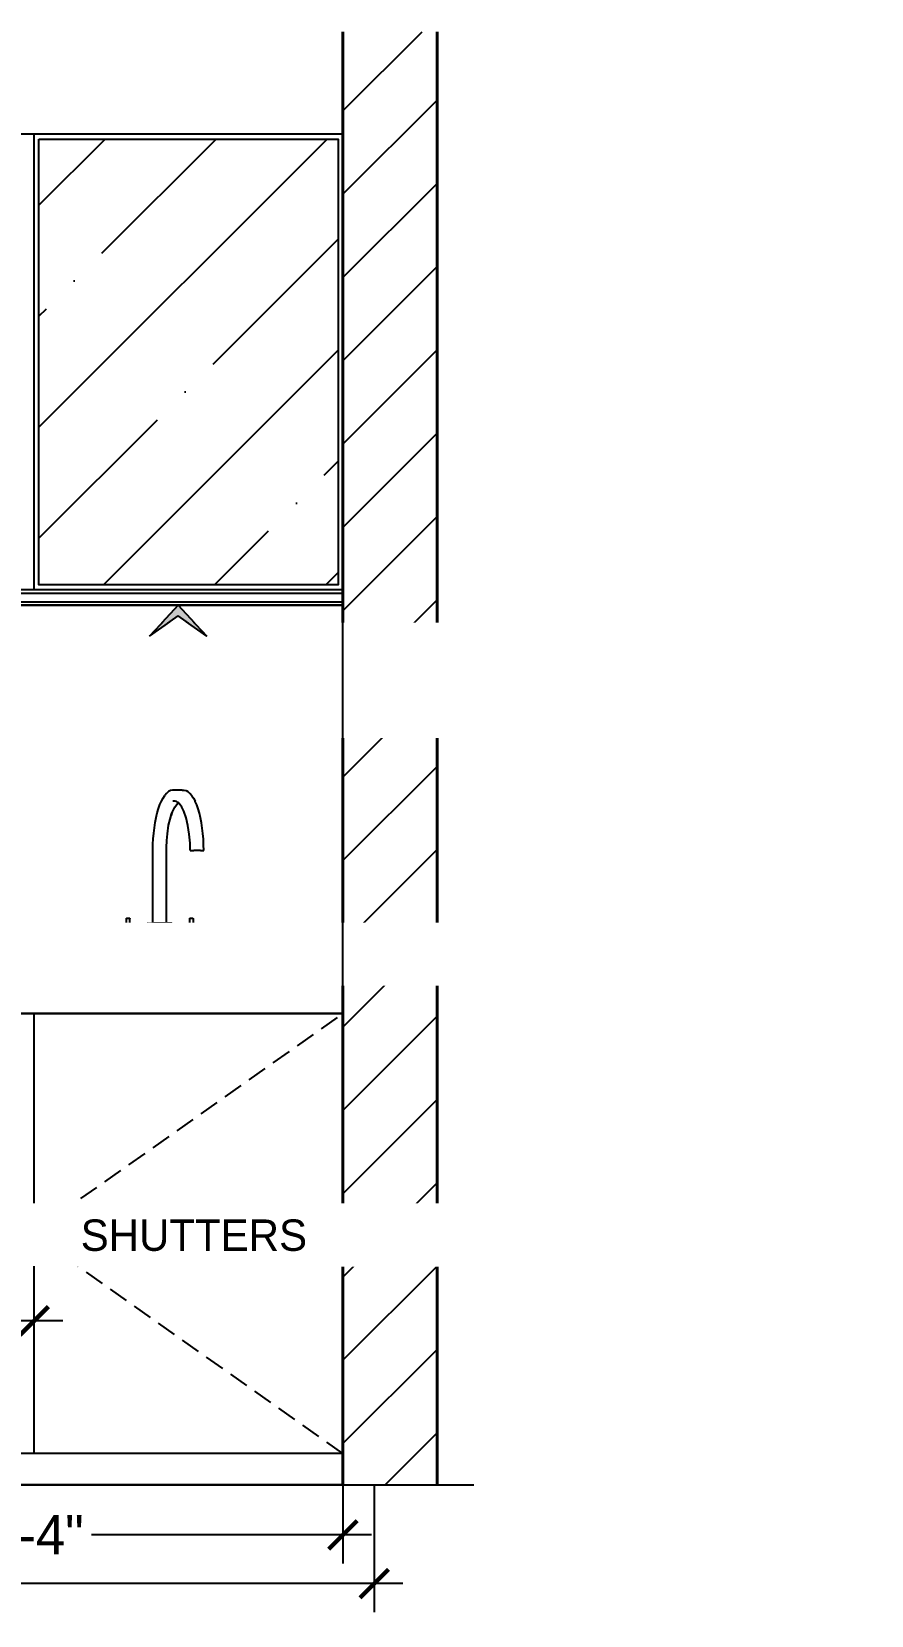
# Model space of a CAD drawing. Header units: inches. Extents: x -137722 to 81594, y -22256 to -1207.
# Drawn here: x -62999.1 to -62945.7, y -2089.5 to -1988.7 of the extents above; entities that cross this region are included whole.
import ezdxf

# ---------------------------------------------------------------- set-up
doc = ezdxf.new("R2010")
doc.units = ezdxf.units.IN
doc.header["$LTSCALE"] = 0.05
doc.header["$MEASUREMENT"] = 0
doc.header["$PDMODE"] = 3
doc.header["$PDSIZE"] = -4
doc.linetypes.add('DASHED2', pattern=[0.375, 0.25, -0.125])
doc.layers.get('Defpoints').update_dxf_attribs({"linetype": 'DASHED2'})
for name, color, linetype in [('Civil Dimension - Text', 7, 'Continuous'), ('Flooring Hatch', 251, 'Continuous'), ('glass', 162, 'Continuous'), ('text', 176, 'Continuous')]:
    doc.layers.add(name, color=color, linetype=linetype)
doc.layers.add('Walls', color=7, linetype='Continuous', lineweight=40)
doc.styles.add('4MMOF3-8', font='ARIALN.TTF', dxfattribs={"height": 5.12})
doc.styles.add('9-128OF1-4', font='stylu.ttf')
doc.dimstyles.new('DIM 1-4', dxfattribs={"dimtxt": 3.0792, "dimasz": 1.82, "dimexe": 1.82, "dimexo": 0, "dimgap": 0.09, "dimtad": 0, "dimzin": 0, "dimdsep": 46, "dimlunit": 4, "dimtxsty": '9-128OF1-4', "dimblk": 'ARCHTICK', "dimcen": 1.8125, "dimdle": 1.82, "dimclrd": 8, "dimclre": 8, "dimadec": 0, "dimazin": 0, "dimtfac": 1, "dimtofl": 0, "dimtmove": 0, "dimatfit": 3, "dimldrblk": 'OPEN90', "dimfxl": 1, "dimtolj": 1, "dimtzin": 0, "dimlwd": -1, "dimarcsym": 0})

# ---------------------------------------------------------------- blocks, each defined once
blk = doc.blocks.new('tap')
for p, q in [((-79615.18, -44969.48), (-79615.1, -44969.23)), ((-79615.1, -44969.23), (-79615, -44969.01)), ((-79615, -44969.01), (-79614.89, -44968.81)), ((-79614.89, -44968.81), (-79614.78, -44968.65)), ((-79614.67, -44968.51), (-79614.78, -44968.64)), ((-79614.78, -44968.65), (-79614.78, -44968.64)), ((-79614.66, -44968.5), (-79614.67, -44968.51)), ((-79614.54, -44968.4), (-79614.66, -44968.5)), ((-79614.42, -44968.33), (-79614.54, -44968.4)), ((-79614.3, -44968.3), (-79614.42, -44968.33)), ((-79614.17, -44968.3), (-79614.3, -44968.3)), ((-79614.28, -44968.98), (-79614.18, -44968.98)), ((-79614.18, -44968.98), (-79614.15, -44968.99)), ((-79614.18, -44968.98), (-79614.17, -44968.98)), ((-79613.98, -44968.3), (-79614.17, -44968.3)), ((-79614.15, -44968.99), (-79614.09, -44969)), ((-79614.14, -44969.38), (-79614.05, -44969.25)), ((-79614.09, -44969), (-79614.08, -44969.01)), ((-79614.08, -44969.01), (-79614.02, -44969.04)), ((-79614.05, -44969.25), (-79613.96, -44969.14)), ((-79614.02, -44969.04), (-79613.99, -44969.06)), ((-79613.99, -44969.06), (-79613.98, -44969.06)), ((-79613.99, -44969.06), (-79613.99, -44969.06)), ((-79613.67, -44968.3), (-79613.98, -44968.3)), ((-79613.98, -44969.06), (-79613.96, -44969.08)), ((-79613.96, -44969.08), (-79613.93, -44969.11)), ((-79613.93, -44969.11), (-79613.96, -44969.14)), ((-79613.92, -44969.11), (-79613.94, -44969.09)), ((-79613.92, -44969.11), (-79613.93, -44969.11)), ((-79613.93, -44969.11), (-79613.9, -44969.14)), ((-79613.9, -44969.14), (-79613.92, -44969.11)), ((-79613.8, -44969.25), (-79613.9, -44969.14)), ((-79613.7, -44969.39), (-79613.8, -44969.25)), ((-79613.67, -44968.3), (-79613.55, -44968.3)), ((-79613.55, -44968.3), (-79613.43, -44968.33)), ((-79613.43, -44968.33), (-79613.31, -44968.4)), ((-79613.31, -44968.4), (-79613.19, -44968.51)), ((-79613.18, -44968.52), (-79613.19, -44968.51)), ((-79613.18, -44968.52), (-79613.07, -44968.65)), ((-79613.06, -44968.66), (-79613.07, -44968.65)), ((-79613.06, -44968.66), (-79612.96, -44968.81)), ((-79612.96, -44968.81), (-79612.95, -44968.82)), ((-79612.95, -44968.82), (-79612.85, -44969.01)), ((-79612.85, -44969.02), (-79612.85, -44969.01)), ((-79612.75, -44969.25), (-79612.85, -44969.02)), ((-79612.66, -44969.5), (-79612.75, -44969.25)), ((-79615.4, -44970.37), (-79615.34, -44970.05)), ((-79615.34, -44970.05), (-79615.27, -44969.76)), ((-79615.27, -44969.76), (-79615.18, -44969.48)), ((-79614.54, -44970.54), (-79614.45, -44970.16)), ((-79614.45, -44970.16), (-79614.35, -44969.83)), ((-79614.35, -44969.83), (-79614.39, -44969.94)), ((-79614.35, -44969.82), (-79614.23, -44969.55)), ((-79614.31, -44969.74), (-79614.35, -44969.82)), ((-79614.35, -44969.82), (-79614.35, -44969.83)), ((-79614.23, -44969.55), (-79614.14, -44969.38)), ((-79613.58, -44969.64), (-79613.7, -44969.39)), ((-79613.43, -44970.06), (-79613.58, -44969.64)), ((-79613.31, -44970.55), (-79613.43, -44970.06)), ((-79612.58, -44969.78), (-79612.66, -44969.5)), ((-79612.51, -44970.07), (-79612.58, -44969.78)), ((-79612.45, -44970.39), (-79612.51, -44970.07)), ((-79615.52, -44971.4), (-79615.49, -44971.04)), ((-79615.49, -44971.04), (-79615.45, -44970.7)), ((-79615.45, -44970.7), (-79615.4, -44970.37)), ((-79614.66, -44971.52), (-79614.62, -44971.08)), ((-79614.62, -44971.08), (-79614.54, -44970.54)), ((-79613.23, -44971.1), (-79613.31, -44970.55)), ((-79613.18, -44971.68), (-79613.23, -44971.1)), ((-79612.4, -44970.72), (-79612.45, -44970.39)), ((-79612.36, -44971.06), (-79612.4, -44970.72)), ((-79612.33, -44971.42), (-79612.36, -44971.06)), ((-79615.54, -44971.75), (-79615.52, -44971.4)), ((-79615.54, -44972.11), (-79615.54, -44971.75)), ((-79615.54, -44976.76), (-79615.54, -44972.11)), ((-79614.68, -44971.96), (-79614.66, -44971.52)), ((-79614.68, -44971.96), (-79614.68, -44971.81)), ((-79614.68, -44972.11), (-79614.68, -44971.96)), ((-79614.68, -44976.76), (-79614.68, -44972.11)), ((-79613.18, -44972.13), (-79613.18, -44971.68)), ((-79613.18, -44972.13), (-79613.17, -44972.14)), ((-79613.17, -44972.14), (-79613.05, -44972.14)), ((-79613.05, -44972.14), (-79612.99, -44972.14)), ((-79612.99, -44972.14), (-79612.98, -44972.14)), ((-79612.98, -44972.14), (-79612.98, -44972.13)), ((-79612.98, -44972.14), (-79612.98, -44972.14)), ((-79612.98, -44972.14), (-79612.95, -44972.14)), ((-79612.95, -44972.14), (-79612.93, -44972.14)), ((-79612.85, -44972.14), (-79612.93, -44972.14)), ((-79612.51, -44972.14), (-79612.85, -44972.14)), ((-79612.51, -44972.12), (-79612.51, -44972.14)), ((-79612.51, -44972.14), (-79612.31, -44972.14)), ((-79612.32, -44971.78), (-79612.33, -44971.42)), ((-79612.31, -44972.14), (-79612.32, -44971.78)), ((-79617.24, -44976.48), (-79617.23, -44976.47)), ((-79617.24, -44976.48), (-79617.24, -44978.22)), ((-79617.23, -44976.47), (-79617.22, -44976.45)), ((-79617.22, -44976.45), (-79617.02, -44976.45)), ((-79617.02, -44976.45), (-79617.01, -44976.47)), ((-79617.01, -44976.48), (-79617.01, -44976.47)), ((-79617.01, -44976.47), (-79617.01, -44976.47)), ((-79617.01, -44978.22), (-79617.01, -44976.48)), ((-79615.88, -44976.77), (-79615.89, -44976.78)), ((-79615.89, -44976.78), (-79615.89, -44976.78)), ((-79615.89, -44976.8), (-79615.89, -44976.78)), ((-79615.89, -44976.8), (-79615.89, -44976.81)), ((-79615.89, -44976.8), (-79615.89, -44976.8)), ((-79615.89, -44976.81), (-79615.89, -44978.03)), ((-79615.86, -44976.77), (-79615.88, -44976.77)), ((-79615.86, -44976.77), (-79615.54, -44976.77)), ((-79615.54, -44976.77), (-79615.54, -44976.76)), ((-79615.54, -44976.77), (-79615.37, -44976.77)), ((-79614.68, -44976.77), (-79615.54, -44976.77)), ((-79615.54, -44976.77), (-79615.54, -44976.77)), ((-79615.37, -44976.77), (-79615.25, -44976.77)), ((-79614.68, -44976.77), (-79614.68, -44976.76)), ((-79614.36, -44976.77), (-79614.68, -44976.77)), ((-79614.68, -44976.77), (-79614.68, -44976.77)), ((-79614.68, -44976.77), (-79614.68, -44976.77)), ((-79614.34, -44976.77), (-79614.36, -44976.77)), ((-79614.34, -44976.77), (-79614.33, -44976.78)), ((-79614.33, -44976.78), (-79614.33, -44976.78)), ((-79614.32, -44976.8), (-79614.33, -44976.78)), ((-79614.32, -44976.8), (-79614.32, -44976.81)), ((-79614.32, -44976.8), (-79614.32, -44976.8)), ((-79614.32, -44978.03), (-79614.32, -44976.81)), ((-79613.21, -44976.47), (-79613.19, -44976.45)), ((-79613.21, -44976.47), (-79613.21, -44976.48)), ((-79613.21, -44976.47), (-79613.21, -44976.47)), ((-79613.21, -44976.48), (-79613.21, -44978.22)), ((-79613.19, -44976.45), (-79613, -44976.45)), ((-79613, -44976.45), (-79612.98, -44976.47)), ((-79612.98, -44976.47), (-79612.98, -44976.48)), ((-79612.98, -44976.48), (-79612.98, -44978.22)), ((-79617.4, -44978.24), (-79617.4, -44978.23)), ((-79617.39, -44978.23), (-79617.4, -44978.23)), ((-79617.4, -44978.76), (-79617.4, -44978.24)), ((-79617.39, -44978.23), (-79617.39, -44978.23)), ((-79617.23, -44978.23), (-79617.39, -44978.23)), ((-79617.23, -44978.23), (-79617.24, -44978.22)), ((-79617.23, -44978.23), (-79617.23, -44978.24)), ((-79617.22, -44978.23), (-79617.23, -44978.23)), ((-79617.23, -44978.23), (-79617.23, -44978.23)), ((-79617.23, -44978.23), (-79617.22, -44978.23)), ((-79617.22, -44978.23), (-79617.16, -44978.23)), ((-79617.02, -44978.23), (-79617.16, -44978.23)), ((-79617.02, -44978.24), (-79617.01, -44978.23)), ((-79617.01, -44978.23), (-79617.02, -44978.23)), ((-79617.01, -44978.22), (-79617.01, -44978.22)), ((-79617.01, -44978.23), (-79617.01, -44978.22)), ((-79617.01, -44978.23), (-79617.01, -44978.24)), ((-79616.85, -44978.23), (-79617.01, -44978.23)), ((-79617.01, -44978.23), (-79617.01, -44978.23)), ((-79617.01, -44978.23), (-79617.01, -44978.23)), ((-79616.85, -44978.04), (-79616.84, -44978.03)), ((-79616.85, -44978.04), (-79616.85, -44978.04)), ((-79616.85, -44978.04), (-79616.85, -44978.23)), ((-79616.85, -44978.23), (-79616.85, -44978.23)), ((-79616.85, -44978.23), (-79616.85, -44978.24)), ((-79616.85, -44978.24), (-79616.85, -44978.77)), ((-79616.83, -44978.02), (-79616.84, -44978.03)), ((-79616.84, -44978.03), (-79616.84, -44978.03)), ((-79616.83, -44978.02), (-79615.9, -44978.02)), ((-79615.9, -44978.02), (-79615.89, -44978.03)), ((-79615.89, -44978.03), (-79615.89, -44978.04)), ((-79615.89, -44978.03), (-79615.89, -44978.03)), ((-79615.89, -44978.03), (-79615.89, -44978.97)), ((-79615.89, -44978.96), (-79615.89, -44978.04)), ((-79614.33, -44978.04), (-79614.32, -44978.03)), ((-79614.33, -44978.96), (-79614.33, -44978.04)), ((-79614.32, -44978.03), (-79614.31, -44978.02)), ((-79614.32, -44978.97), (-79614.32, -44978.03)), ((-79614.32, -44978.03), (-79614.32, -44978.03)), ((-79614.31, -44978.02), (-79613.39, -44978.02)), ((-79613.37, -44978.03), (-79613.39, -44978.02)), ((-79613.37, -44978.04), (-79613.37, -44978.03)), ((-79613.37, -44978.04), (-79613.37, -44978.23)), ((-79613.37, -44978.24), (-79613.37, -44978.23)), ((-79613.37, -44978.23), (-79613.36, -44978.23)), ((-79613.37, -44978.77), (-79613.37, -44978.24)), ((-79613.21, -44978.23), (-79613.36, -44978.23)), ((-79613.21, -44978.23), (-79613.21, -44978.22)), ((-79613.21, -44978.23), (-79613.21, -44978.23)), ((-79613.21, -44978.23), (-79613.21, -44978.23)), ((-79613.21, -44978.23), (-79613.19, -44978.23)), ((-79613.19, -44978.23), (-79613, -44978.23)), ((-79612.98, -44978.23), (-79613, -44978.23)), ((-79613, -44978.23), (-79612.98, -44978.23)), ((-79612.98, -44978.22), (-79612.98, -44978.23)), ((-79612.98, -44978.23), (-79612.98, -44978.23)), ((-79612.83, -44978.23), (-79612.98, -44978.23)), ((-79612.98, -44978.23), (-79612.98, -44978.23)), ((-79612.98, -44978.23), (-79612.83, -44978.23)), ((-79612.83, -44978.23), (-79612.82, -44978.23)), ((-79612.82, -44978.24), (-79612.82, -44978.23)), ((-79612.82, -44978.24), (-79612.82, -44978.76)), ((-79617.4, -44978.77), (-79617.4, -44978.76)), ((-79617.4, -44978.77), (-79617.39, -44978.77)), ((-79617.39, -44978.77), (-79616.86, -44978.77)), ((-79617.39, -44978.77), (-79617.39, -44978.77)), ((-79617.39, -44978.77), (-79617.39, -44978.77)), ((-79616.86, -44978.77), (-79616.86, -44978.77)), ((-79616.86, -44978.77), (-79616.85, -44978.77)), ((-79616.85, -44978.77), (-79616.85, -44978.77)), ((-79616.85, -44978.77), (-79616.85, -44978.96)), ((-79616.85, -44978.77), (-79616.85, -44978.77)), ((-79616.85, -44978.77), (-79616.85, -44978.77)), ((-79616.84, -44978.97), (-79616.85, -44978.96)), ((-79616.83, -44978.98), (-79616.84, -44978.97)), ((-79616.84, -44978.97), (-79616.84, -44978.97)), ((-79615.91, -44978.98), (-79616.83, -44978.98)), ((-79615.91, -44978.98), (-79615.89, -44978.97)), ((-79615.9, -44978.97), (-79615.91, -44978.98)), ((-79615.91, -44978.98), (-79615.91, -44978.98)), ((-79615.89, -44978.97), (-79615.9, -44978.97)), ((-79615.89, -44978.96), (-79615.89, -44978.96)), ((-79615.89, -44978.96), (-79615.89, -44978.97)), ((-79615.89, -44978.97), (-79615.89, -44978.97)), ((-79615.89, -44978.97), (-79615.89, -44980.2)), ((-79615.89, -44978.97), (-79615.89, -44978.97)), ((-79614.33, -44978.96), (-79614.32, -44978.97)), ((-79614.32, -44980.2), (-79614.32, -44978.97)), ((-79614.32, -44978.97), (-79614.31, -44978.98)), ((-79614.32, -44978.97), (-79614.32, -44980.2)), ((-79614.32, -44978.97), (-79614.32, -44978.97)), ((-79614.32, -44978.97), (-79614.32, -44978.97)), ((-79614.31, -44978.98), (-79614.31, -44978.98)), ((-79613.39, -44978.98), (-79614.31, -44978.98)), ((-79613.37, -44978.97), (-79613.39, -44978.98)), ((-79613.37, -44978.77), (-79613.37, -44978.96)), ((-79613.36, -44978.77), (-79613.37, -44978.77)), ((-79613.37, -44978.97), (-79613.37, -44978.96)), ((-79613.36, -44978.77), (-79613.36, -44978.77)), ((-79613.36, -44978.77), (-79612.83, -44978.77)), ((-79612.83, -44978.77), (-79612.83, -44978.77)), ((-79612.83, -44978.77), (-79612.82, -44978.77)), ((-79612.82, -44978.76), (-79612.82, -44978.77)), ((-79612.82, -44978.77), (-79612.82, -44978.77)), ((-79616.07, -44980.24), (-79616.09, -44980.25)), ((-79616.09, -44980.27), (-79616.09, -44980.25)), ((-79616.09, -44980.27), (-79616.09, -44980.51)), ((-79616.06, -44980.23), (-79616.07, -44980.24)), ((-79616.06, -44980.23), (-79615.86, -44980.23)), ((-79615.89, -44980.2), (-79615.89, -44980.22)), ((-79615.89, -44980.22), (-79615.88, -44980.23)), ((-79615.88, -44980.23), (-79615.86, -44980.23)), ((-79615.86, -44980.23), (-79615.86, -44980.23)), ((-79615.86, -44980.23), (-79614.36, -44980.23)), ((-79614.34, -44980.23), (-79614.36, -44980.23)), ((-79614.36, -44980.23), (-79614.16, -44980.23)), ((-79614.34, -44980.23), (-79614.33, -44980.22)), ((-79614.32, -44980.2), (-79614.33, -44980.22)), ((-79614.14, -44980.24), (-79614.16, -44980.23)), ((-79614.13, -44980.25), (-79614.14, -44980.24)), ((-79614.13, -44980.25), (-79614.12, -44980.27)), ((-79614.12, -44980.27), (-79614.12, -44980.51)), ((-79611.55, -44979.92), (-79611.56, -44979.93)), ((-79611.56, -44979.95), (-79611.56, -44979.93)), ((-79611.56, -44979.95), (-79611.56, -44980.52)), ((-79611.53, -44979.92), (-79611.55, -44979.92)), ((-79611.53, -44979.92), (-79610.03, -44979.92)), ((-79610.01, -44979.92), (-79610.03, -44979.92)), ((-79610, -44979.93), (-79610.01, -44979.92)), ((-79610, -44979.93), (-79610, -44979.93)), ((-79609.99, -44979.95), (-79610, -44979.93)), ((-79609.99, -44979.95), (-79609.99, -44980.52)), ((-79616.09, -44980.53), (-79616.09, -44980.51)), ((-79616.09, -44980.53), (-79616.09, -44980.53)), ((-79616.08, -44980.54), (-79616.09, -44980.53)), ((-79616.08, -44980.54), (-79616.08, -44980.54)), ((-79616.08, -44980.54), (-79616.08, -44980.54)), ((-79616.08, -44980.54), (-79615.89, -44980.54)), ((-79616.07, -44980.55), (-79616.06, -44980.55)), ((-79614.16, -44980.55), (-79616.06, -44980.55)), ((-79615.89, -44980.54), (-79614.13, -44980.54)), ((-79614.15, -44980.55), (-79614.16, -44980.55)), ((-79614.14, -44980.55), (-79614.15, -44980.55)), ((-79614.14, -44980.54), (-79614.13, -44980.54)), ((-79614.12, -44980.52), (-79614.13, -44980.53)), ((-79614.13, -44980.54), (-79614.13, -44980.53)), ((-79614.12, -44980.51), (-79614.12, -44980.52)), ((-79611.56, -44980.53), (-79611.56, -44980.52)), ((-79611.56, -44980.53), (-79611.56, -44980.54)), ((-79611.56, -44980.54), (-79611.55, -44980.54)), ((-79611.56, -44980.54), (-79611.56, -44980.54)), ((-79610, -44980.54), (-79611.56, -44980.54)), ((-79611.55, -44980.55), (-79611.55, -44980.55)), ((-79611.55, -44980.55), (-79611.53, -44980.55)), ((-79610.03, -44980.55), (-79611.53, -44980.55)), ((-79610.01, -44980.55), (-79610.03, -44980.55)), ((-79610.01, -44980.54), (-79610, -44980.54)), ((-79610.01, -44980.55), (-79610.01, -44980.55)), ((-79609.99, -44980.52), (-79610, -44980.53)), ((-79610, -44980.54), (-79610, -44980.53))]:
    blk.add_line(p, q)
blk = doc.blocks.new('_ArchTick')
at = {"color": 0, "const_width": 0.15}
blk.add_lwpolyline([(-0.5, -0.5), (0.5, 0.5)], dxfattribs=at)
blk = doc.blocks.new('*D379')
at = {"layer": 'Civil Dimension - Text', "color": 8, "lineweight": -2, "ltscale": 50, "transparency": 16777216}
for p, q in [((-62977.32, -2081.19), (-62977.32, -2089.3)), ((-63097.65, -2085.14), (-63097.65, -2089.3))]:
    blk.add_line(p, q, dxfattribs=at)
at = {"layer": 'Civil Dimension - Text', "color": 8, "ltscale": 50, "transparency": 16777216}
for p, q in [((-63099.47, -2087.48), (-63043.16, -2087.48)), ((-62975.5, -2087.48), (-63031.8, -2087.48))]:
    blk.add_line(p, q, dxfattribs=at)
at = {"layer": 'Defpoints', "color": 0, "ltscale": 50, "transparency": 16777216}
for p in [(-62977.32, -2081.19), (-63097.65, -2085.14), (-62977.32, -2087.48)]:
    blk.add_point(p, dxfattribs=at)
at = {"layer": 'Civil Dimension - Text', "color": 8, "ltscale": 50, "transparency": 16777216, "xscale": 1.82, "yscale": 1.82, "zscale": 1.82, "rotation": 180}
blk.add_blockref('_ArchTick', (-63097.65, -2087.48), dxfattribs=at)
at = {"layer": 'Civil Dimension - Text', "color": 8, "ltscale": 50, "transparency": 16777216, "xscale": 1.82, "yscale": 1.82, "zscale": 1.82}
blk.add_blockref('_ArchTick', (-62977.32, -2087.48), dxfattribs=at)
at = {"layer": 'Civil Dimension - Text', "ltscale": 50, "transparency": 16777216, "insert": (-63037.48, -2087.48), "char_height": 3.079, "attachment_point": 5, "style": '9-128OF1-4'}
blk.add_mtext('\\A1;10\'-0"', dxfattribs=at)
blk = doc.blocks.new('_Open90')
at = {"color": 0, "linetype": 'ByBlock', "lineweight": -2}
for p, q in [((0, 0), (-1, 0)), ((-0.5, 0.5), (0, 0)), ((0, 0), (-0.5, -0.5))]:
    blk.add_line(p, q, dxfattribs=at)
blk = doc.blocks.new('*D385')
at = {"layer": 'Civil Dimension - Text', "color": 8, "lineweight": -2, "ltscale": 50, "transparency": 16777216}
for p, q in [((-63018.98, -2074.93), (-63018.98, -2086.2)), ((-62979.32, -2081.19), (-62979.32, -2086.2))]:
    blk.add_line(p, q, dxfattribs=at)
at = {"layer": 'Civil Dimension - Text', "color": 8, "ltscale": 50, "transparency": 16777216}
for p, q in [((-63020.8, -2084.38), (-63002.98, -2084.38)), ((-62977.5, -2084.38), (-62995.32, -2084.38))]:
    blk.add_line(p, q, dxfattribs=at)
at = {"layer": 'Defpoints', "color": 0, "ltscale": 50, "transparency": 16777216}
for p in [(-63018.98, -2074.93), (-62979.32, -2081.19), (-62979.32, -2084.38)]:
    blk.add_point(p, dxfattribs=at)
at = {"layer": 'Civil Dimension - Text', "color": 8, "ltscale": 50, "transparency": 16777216, "xscale": 1.82, "yscale": 1.82, "zscale": 1.82, "rotation": 180}
blk.add_blockref('_ArchTick', (-63018.98, -2084.38), dxfattribs=at)
at = {"layer": 'Civil Dimension - Text', "color": 8, "ltscale": 50, "transparency": 16777216, "xscale": 1.82, "yscale": 1.82, "zscale": 1.82}
blk.add_blockref('_ArchTick', (-62979.32, -2084.38), dxfattribs=at)
at = {"layer": 'Civil Dimension - Text', "ltscale": 50, "transparency": 16777216, "insert": (-62999.15, -2084.38), "char_height": 2.5, "attachment_point": 5, "style": '9-128OF1-4'}
blk.add_mtext('\\A1;3\'-4"', dxfattribs=at)
blk = doc.blocks.new('*D387')
at = {"layer": 'Civil Dimension - Text', "color": 8, "lineweight": -2, "ltscale": 50, "transparency": 16777216}
for p, q in [((-63018.98, -2070.96), (-63018.98, -2068.93)), ((-62998.98, -2070.96), (-62998.98, -2068.93))]:
    blk.add_line(p, q, dxfattribs=at)
at = {"layer": 'Civil Dimension - Text', "color": 8, "ltscale": 50, "transparency": 16777216}
for p, q in [((-63020.8, -2070.75), (-63013.14, -2070.75)), ((-62997.16, -2070.75), (-63004.83, -2070.75))]:
    blk.add_line(p, q, dxfattribs=at)
at = {"layer": 'Defpoints', "color": 0, "ltscale": 50, "transparency": 16777216}
for p in [(-63018.98, -2070.75), (-63018.98, -2070.96), (-62998.98, -2070.96)]:
    blk.add_point(p, dxfattribs=at)
at = {"layer": 'Civil Dimension - Text', "color": 8, "ltscale": 50, "transparency": 16777216, "xscale": 1.82, "yscale": 1.82, "zscale": 1.82, "rotation": 180}
blk.add_blockref('_ArchTick', (-63018.98, -2070.75), dxfattribs=at)
at = {"layer": 'Civil Dimension - Text', "color": 8, "ltscale": 50, "transparency": 16777216, "xscale": 1.82, "yscale": 1.82, "zscale": 1.82}
blk.add_blockref('_ArchTick', (-62998.98, -2070.75), dxfattribs=at)
at = {"layer": 'Civil Dimension - Text', "ltscale": 50, "transparency": 16777216, "insert": (-63008.98, -2070.75), "char_height": 3.079, "attachment_point": 5, "style": '9-128OF1-4'}
blk.add_mtext('\\A1;1\'-8"', dxfattribs=at)
blk = doc.blocks.new('adwawd')
at = {"layer": 'Flooring Hatch', "ltscale": 50, "true_color": 0xcd6928, "transparency": 33554687}
h = blk.add_hatch(color=32, dxfattribs=at)
h.dxf.hatch_style = 1
h.paths.add_polyline_path([(-77941.34, -7094.04), (-77946.01, -7099.05), (-77941.34, -7095.73), (-77936.68, -7099.05)])
at = {"layer": 'Civil Dimension - Text', "color": 2, "ltscale": 50}
for p, q in [((-77941.34, -7094.04), (-77946.01, -7099.05)), ((-77941.34, -7094.04), (-77936.68, -7099.05)), ((-77946.01, -7099.05), (-77941.34, -7095.73)), ((-77936.68, -7099.05), (-77941.34, -7095.73))]:
    blk.add_line(p, q, dxfattribs=at)

msp = doc.modelspace()

# ---------------------------------------------------------------- hatches: boundary and pattern name
at = {"ltscale": 50}
h = msp.add_hatch(dxfattribs=at)
h.set_pattern_fill('ANSI31', color=256, scale=30)
h.set_pattern_definition([(45, (124.3333, 0), (-2.65165043, 2.65165043), [])])
h.paths.add_polyline_path([(-62979.3166, -2081.1898), (-62973.3166, -2081.1898), (-62973.3166, -1988.6636), (-62979.3166, -1988.6636)])
at = {"layer": 'glass', "ltscale": 50}
h = msp.add_hatch(dxfattribs=at)
h.set_pattern_fill('ANSI35', color=256, scale=40)
h.set_pattern_definition([(45, (16722.784, 42932.094), (-7.0710678, 7.0710678), []), (45, (16729.855, 42932.094), (-7.0710678, 7.0710678), [12.5, -2.5, 0, -2.5])])
h.paths.add_polyline_path([(-62979.6266, -1995.4992), (-62998.6732, -1995.4992), (-62998.6732, -2023.8792), (-62979.6266, -2023.8792)])

# ---------------------------------------------------------------- linework, layer by layer
at = {"ltscale": 50}
for p, q in [((-62998.9832, -2024.1892), (-62998.9832, -1995.1892)), ((-63097.6499, -2024.4125), (-62979.3166, -2024.4119)), ((-63097.6499, -2024.967), (-62979.3166, -2024.9664)), ((-63097.6499, -2025.1898), (-62979.3166, -2025.1892)), ((-62973.3166, -2049.1898), (-62973.3166, -2025.1898)), ((-62979.3166, -2049.1892), (-63097.6499, -2049.1898)), ((-63097.6499, -2049.1898), (-62979.3166, -2049.1892)), ((-62979.3166, -2051.1892), (-63097.6499, -2051.1898)), ((-62998.9832, -2079.1892), (-62998.9832, -2051.1892)), ((-62979.3166, -2081.1892), (-62979.3166, -2051.1892)), ((-62979.3166, -2079.1892), (-63097.6499, -2079.1898)), ((-63103.6499, -2081.1898), (-62970.9863, -2081.1892)), ((-62979.3166, -2081.1892), (-62977.3166, -2081.1892))]:
    msp.add_line(p, q, dxfattribs=at)
at = {"color": 251, "linetype": 'DASHED2', "ltscale": 100, "true_color": 0x636466}
for p, q in [((-63018.9832, -2079.1892), (-62979.3166, -2051.1892)), ((-62979.3166, -2079.1892), (-63018.9832, -2051.1892))]:
    msp.add_line(p, q, dxfattribs=at)
at = {"ltscale": 50}
for points in [[(-63097.6499, -2025.1898), (-62979.3166, -2025.1892), (-62979.3166, -1995.1892), (-63097.6499, -1995.1898)], [(-62998.6732, -1995.4992), (-62979.6266, -1995.4992), (-62979.6266, -2023.8792), (-62998.6732, -2023.8792)], [(-63097.6499, -2024.1898), (-62979.3166, -2024.1892), (-62979.3166, -2025.1892), (-63097.6499, -2025.1898)], [(-62979.3166, -2051.1892), (-62979.3166, -2081.1892), (-63097.6499, -2081.1898), (-63097.6499, -2051.1898)]]:
    msp.add_lwpolyline(points, close=True, dxfattribs=at)
at = {"layer": 'Walls', "ltscale": 50}
for p, q in [((-62979.3166, -1988.6636), (-62979.3166, -2081.1898)), ((-62973.3166, -1988.6636), (-62973.3166, -2081.1898))]:
    msp.add_line(p, q, dxfattribs=at)

# ---------------------------------------------------------------- block references
msp.add_blockref('tap', (16624.1235, 42931.3479))

# ---------------------------------------------------------------- dimensions: what is measured, and where the dimension line sits
at = {"layer": 'Civil Dimension - Text', "ltscale": 50}
for base, p1, p2, text, override, picture, middle in [((-63018.9832, -2070.7534), (-62998.9832, -2070.9603), (-63018.9832, -2070.9603), '1\'-8"', {"dimclrt": 256, "dimfxl": 0, "dimarcsym": 1}, '*D387', (-63008.9832, -2070.7534)), ((-62979.3166, -2084.3827), (-63018.9832, -2074.9286), (-62979.3166, -2081.1892), '3\'-4"', {"dimtxt": 2.5, "dimclrt": 256, "dimtmove": 1, "dimfxl": 0, "dimarcsym": 1}, '*D385', (-62999.1499, -2084.3827)), ((-62977.3166, -2087.48), (-63097.6499, -2085.1404), (-62977.3166, -2081.1892), '10\'-0"', {"dimclrt": 256, "dimfxl": 0, "dimarcsym": 1}, '*D379', (-63037.4832, -2087.48))]:
    dim = msp.add_linear_dim(base=base, p1=p1, p2=p2, text=text, dimstyle='DIM 1-4', override=override, dxfattribs=at)
    dim.commit()
    dim.dimension.update_dxf_attribs({"geometry": picture, "text_midpoint": middle})

# ---------------------------------------------------------------- next in the draw order: texts
at = {"layer": 'text', "ltscale": 50, "char_height": 2, "attachment_point": 4, "style": '4MMOF3-8', "bg_fill": 2}
for s, insert in [('{\\fStylus BT|b0|i0|c0|p34;GOLA \\PPROFILE}', (-63018.9319, -2029.9818)), ('{\\fStylus BT|b0|i0|c0|p34;SINK}', (-63008.013, -2047.4127)), ('{\\fStylus BT|b0|i0|c0|p34;SHUTTERS}', (-62996.0165, -2065.3081))]:
    msp.add_mtext_dynamic_manual_height_columns(s, width=49.341913, gutter_width=15.396, heights=[0], dxfattribs=dict(at, insert=insert))

# ---------------------------------------------------------------- next in the draw order: linework, layer by layer
at = {"ltscale": 50}
for p, q in [((-62979.3166, -2049.1892), (-62979.3166, -2025.1892)), ((-62979.3166, -2051.1892), (-62979.3166, -2049.1892))]:
    msp.add_line(p, q, dxfattribs=at)

# ---------------------------------------------------------------- next in the draw order: block references
at = {"layer": 'Civil Dimension - Text', "xscale": -0.3918184986101589, "yscale": 0.3918184986101589, "zscale": 0.3918184986101589}
msp.add_blockref('adwawd', (-93528.6685, 754.3866), dxfattribs=at)

# ---------------------------------------------------------------- next in the draw order: texts
at = {"layer": 'text', "ltscale": 50, "insert": (-63016.9089, -2065.2713), "char_height": 2, "attachment_point": 4, "style": '4MMOF3-8', "bg_fill": 2}
msp.add_mtext_dynamic_manual_height_columns('{\\fStylus BT|b0|i0|c0|p34;SHUTTERS}', width=49.341913, gutter_width=15.396, heights=[0], dxfattribs=at)

doc.saveas('drawing.dxf')
